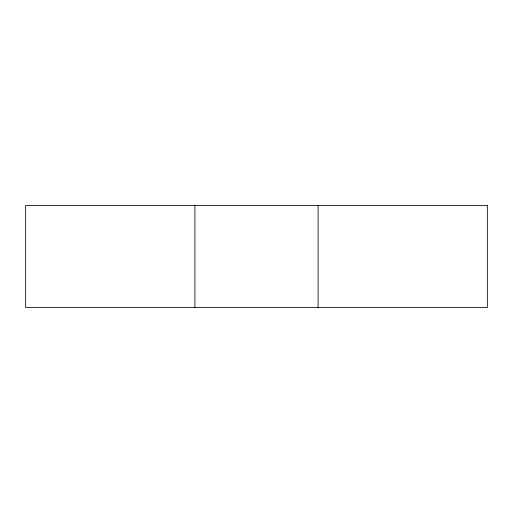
<?xml version="1.0" encoding="UTF-8"?>
<svg xmlns="http://www.w3.org/2000/svg" width="513" height="513" viewBox="0 0 513 513"><rect width="100%" height="100%" fill="white"/><g stroke="black" fill="none" stroke-linecap="round" stroke-linejoin="round"><path stroke-width="0.77" d="M318.098 205.476L318.098 307.524M194.902 205.476L194.902 307.524M487.35 205.476L25.65 205.476L25.65 307.524L487.35 307.524L487.35 205.476"/></g></svg>
